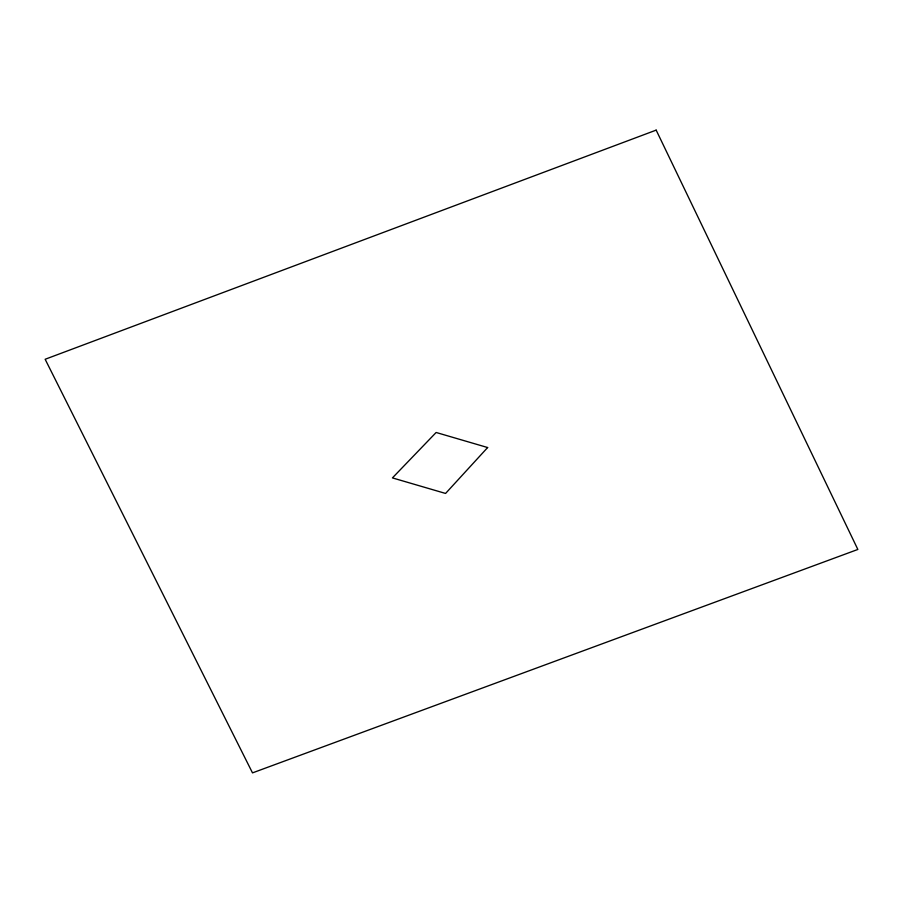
<?xml version="1.0" encoding="UTF-8"?>
<svg xmlns="http://www.w3.org/2000/svg" width="903" height="903" viewBox="0 0 903 903"><rect width="100%" height="100%" fill="white"/><g stroke="black" fill="none" stroke-linecap="round" stroke-linejoin="round"><path stroke-width="1.35" d="M487.643 447.538L445.574 493.444L392.433 477.901L436.138 432.481L487.643 447.538M656.165 130.122L45.15 359.27L252.501 772.878L857.85 549.453L656.165 130.122"/></g></svg>
